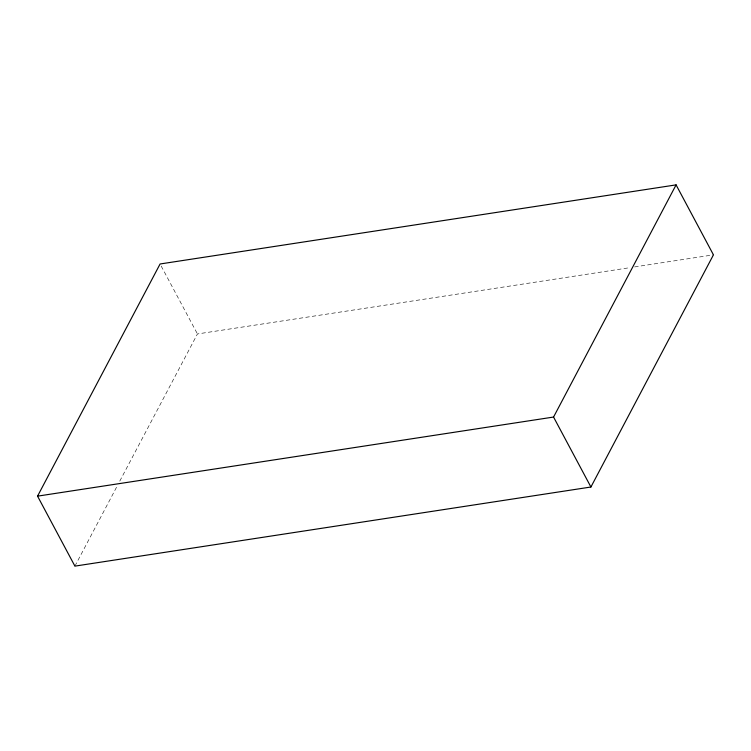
<?xml version="1.0" encoding="UTF-8"?>
<svg xmlns="http://www.w3.org/2000/svg" width="751" height="751" viewBox="0 0 751 751"><rect width="100%" height="100%" fill="white"/><g stroke="black" fill="none" stroke-linecap="round" stroke-linejoin="round"><path stroke-width="0.56" stroke-dasharray="3.75 2.82" d="M74.912 566.123L117.578 485.277M119.766 481.128L197.447 333.951L629.958 267.647M634.595 266.934L713.45 254.852M161.183 266.042L197.447 333.951"/><path stroke-width="1.13" d="M37.55 496.148L160.085 263.986L676.088 184.877L713.45 254.852L590.915 487.014L74.912 566.123L37.55 496.148L553.553 417.049L676.088 184.877M553.553 417.049L590.915 487.014"/></g></svg>
